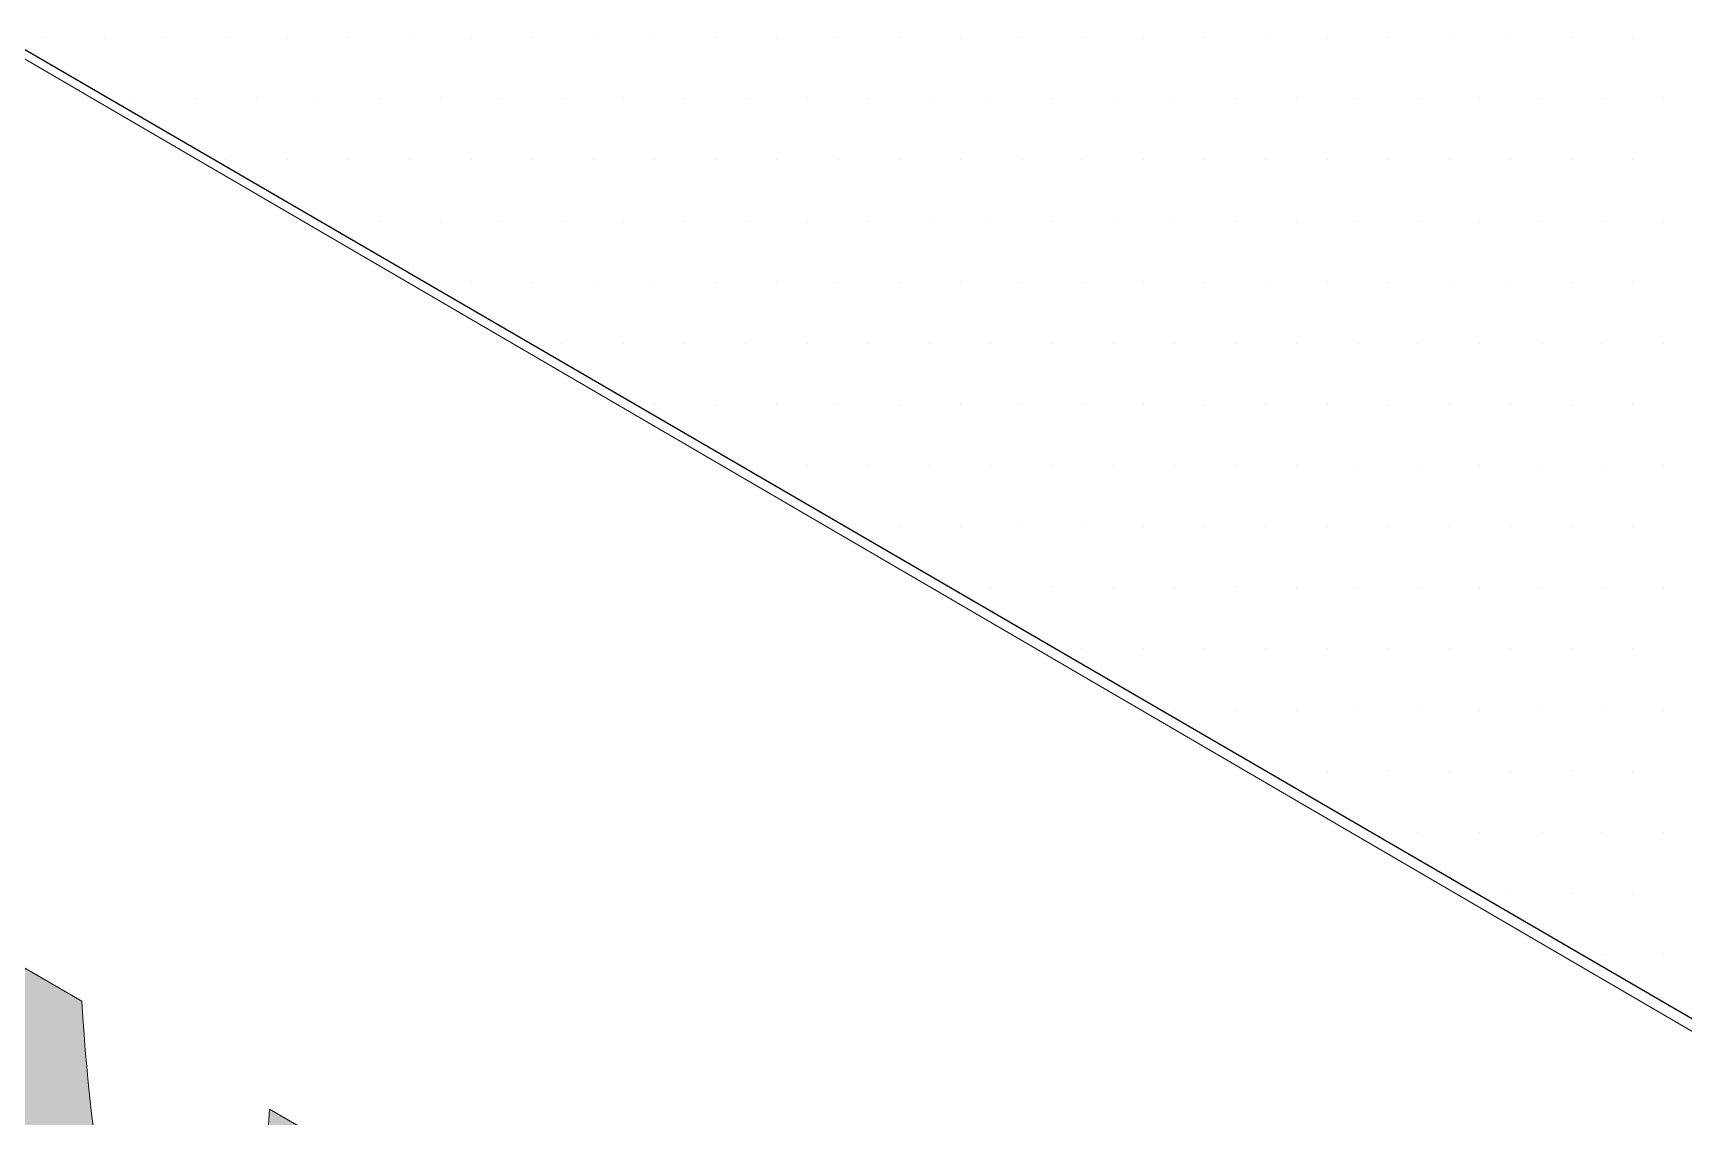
# Model space of a CAD drawing. Header units: inches. Extents: x -20.7 to 76.3, y -55.2 to 19.1.
# Drawn here: x 4.487 to 4.994, y 5.768 to 6.101 of the extents above; entities that cross this region are included whole.
import ezdxf

# ---------------------------------------------------------------- set-up
doc = ezdxf.new("R2010")
doc.units = ezdxf.units.IN
doc.header["$MEASUREMENT"] = 0
for name, color, linetype, lineweight in [('.ATI-HATCH', 7, 'Continuous', 0), ('G-ANNO-TTLB', 7, 'Continuous', 0), ('LOGOS', 7, 'Continuous', 0), ('TYVEK', 7, 'Continuous', 0)]:
    doc.layers.add(name, color=color, linetype=linetype, lineweight=lineweight)

# ---------------------------------------------------------------- blocks, each defined once
blk = doc.blocks.new('Block_515')
at = {"layer": 'LOGOS', "true_color": 0x848484, "transparency": 33554687}
h = blk.add_hatch(color=252, dxfattribs=at)
h.dxf.hatch_style = 2
edge = h.paths.add_edge_path()
edge.add_spline(control_points=[(4.55963, 5.77084), (4.55718, 5.71886), (4.54683, 5.6886), (4.53076, 5.6626), (4.51523, 5.70685), (4.50515, 5.7489), (4.50215, 5.80402), (4.50215, 5.80402), (4.46429, 5.82589), (4.46429, 5.82589), (4.46837, 5.76076), (4.48063, 5.7134), (4.51005, 5.63989), (4.51005, 5.63989), (4.55173, 5.61582), (4.55173, 5.61582), (4.58006, 5.65599), (4.59178, 5.68951), (4.59723, 5.74913), (4.59723, 5.74913), (4.55963, 5.77084), (4.55963, 5.77084)], knot_values=[0, 0, 0, 0, 1, 1, 1, 2, 2, 2, 3, 3, 3, 4, 4, 4, 5, 5, 5, 6, 6, 6, 7, 7, 7, 7], degree=3, periodic=0)
at = {"layer": 'LOGOS'}
blk.add_open_spline([(4.55963, 5.77084), (4.55718, 5.71886), (4.54683, 5.6886), (4.53076, 5.6626), (4.51523, 5.70685), (4.50515, 5.7489), (4.50215, 5.80402), (4.50215, 5.80402), (4.46429, 5.82589), (4.46429, 5.82589), (4.46837, 5.76076), (4.48063, 5.7134), (4.51005, 5.63989), (4.51005, 5.63989), (4.55173, 5.61582), (4.55173, 5.61582), (4.58006, 5.65599), (4.59178, 5.68951), (4.59723, 5.74913), (4.59723, 5.74913), (4.55963, 5.77084), (4.55963, 5.77084)], degree=3, knots=[0, 0, 0, 0, 1, 1, 1, 2, 2, 2, 3, 3, 3, 4, 4, 4, 5, 5, 5, 6, 6, 6, 7, 7, 7, 7], dxfattribs=at)
blk = doc.blocks.new('Block_514')
at = {"layer": 'LOGOS'}
blk.add_blockref('Block_515', (0, 0), dxfattribs=at)
blk = doc.blocks.new('Block_513')
at = {"layer": 'LOGOS'}
blk.add_blockref('Block_514', (0, 0), dxfattribs=at)
blk = doc.blocks.new('Block_512')
at = {"layer": 'LOGOS'}
blk.add_blockref('Block_513', (0, 0), dxfattribs=at)
blk = doc.blocks.new('Block_510')
at = {"layer": 'LOGOS'}
blk.add_blockref('Block_512', (0, 0), dxfattribs=at)
blk = doc.blocks.new('Block_667')
at = {"layer": '.ATI-HATCH', "color": 8, "lineweight": 0, "true_color": 0x808080}
for p, q in [((4.49019, 6.09966), (4.49019, 6.09966)), ((4.50894, 6.09966), (4.50894, 6.09966)), ((4.5277, 6.09966), (4.5277, 6.09966)), ((4.54645, 6.09966), (4.54645, 6.09966)), ((4.56521, 6.09966), (4.56521, 6.09966)), ((4.58396, 6.09966), (4.58396, 6.09966)), ((4.60272, 6.09966), (4.60272, 6.09966)), ((4.62148, 6.09966), (4.62148, 6.09966)), ((4.64023, 6.09966), (4.64023, 6.09966)), ((4.65899, 6.09966), (4.65899, 6.09966)), ((4.67774, 6.09966), (4.67774, 6.09966)), ((4.6965, 6.09966), (4.6965, 6.09966)), ((4.71525, 6.09966), (4.71525, 6.09966)), ((4.73401, 6.09966), (4.73401, 6.09966)), ((4.75277, 6.09966), (4.75277, 6.09966)), ((4.77152, 6.09966), (4.77152, 6.09966)), ((4.79028, 6.09966), (4.79028, 6.09966)), ((4.80903, 6.09966), (4.80903, 6.09966)), ((4.82779, 6.09966), (4.82779, 6.09966)), ((4.84654, 6.09966), (4.84654, 6.09966)), ((4.8653, 6.09966), (4.8653, 6.09966)), ((4.88406, 6.09966), (4.88406, 6.09966)), ((4.90281, 6.09966), (4.90281, 6.09966)), ((4.92157, 6.09966), (4.92157, 6.09966)), ((4.94032, 6.09966), (4.94032, 6.09966)), ((4.95908, 6.09966), (4.95908, 6.09966)), ((4.97783, 6.09966), (4.97783, 6.09966)), ((4.51832, 6.0809), (4.51832, 6.0809)), ((4.53708, 6.0809), (4.53708, 6.0809)), ((4.55583, 6.0809), (4.55583, 6.0809)), ((4.57459, 6.0809), (4.57459, 6.0809)), ((4.59334, 6.0809), (4.59334, 6.0809)), ((4.6121, 6.0809), (4.6121, 6.0809)), ((4.63085, 6.0809), (4.63085, 6.0809)), ((4.64961, 6.0809), (4.64961, 6.0809)), ((4.66837, 6.0809), (4.66837, 6.0809)), ((4.68712, 6.0809), (4.68712, 6.0809)), ((4.70588, 6.0809), (4.70588, 6.0809)), ((4.72463, 6.0809), (4.72463, 6.0809)), ((4.74339, 6.0809), (4.74339, 6.0809)), ((4.76214, 6.0809), (4.76214, 6.0809)), ((4.7809, 6.0809), (4.7809, 6.0809)), ((4.79965, 6.0809), (4.79965, 6.0809)), ((4.81841, 6.0809), (4.81841, 6.0809)), ((4.83717, 6.0809), (4.83717, 6.0809)), ((4.85592, 6.0809), (4.85592, 6.0809)), ((4.87468, 6.0809), (4.87468, 6.0809)), ((4.89343, 6.0809), (4.89343, 6.0809)), ((4.91219, 6.0809), (4.91219, 6.0809)), ((4.93094, 6.0809), (4.93094, 6.0809)), ((4.9497, 6.0809), (4.9497, 6.0809)), ((4.96846, 6.0809), (4.96846, 6.0809)), ((4.98721, 6.0809), (4.98721, 6.0809)), ((4.54645, 6.06214), (4.54645, 6.06214)), ((4.56521, 6.06214), (4.56521, 6.06214)), ((4.58396, 6.06214), (4.58396, 6.06214)), ((4.60272, 6.06214), (4.60272, 6.06214)), ((4.62148, 6.06214), (4.62148, 6.06214)), ((4.64023, 6.06214), (4.64023, 6.06214)), ((4.65899, 6.06214), (4.65899, 6.06214)), ((4.67774, 6.06214), (4.67774, 6.06214)), ((4.6965, 6.06214), (4.6965, 6.06214)), ((4.71525, 6.06214), (4.71525, 6.06214)), ((4.73401, 6.06214), (4.73401, 6.06214)), ((4.75277, 6.06214), (4.75277, 6.06214)), ((4.77152, 6.06214), (4.77152, 6.06214)), ((4.79028, 6.06214), (4.79028, 6.06214)), ((4.80903, 6.06214), (4.80903, 6.06214)), ((4.82779, 6.06214), (4.82779, 6.06214)), ((4.84654, 6.06214), (4.84654, 6.06214)), ((4.8653, 6.06214), (4.8653, 6.06214)), ((4.88406, 6.06214), (4.88406, 6.06214)), ((4.90281, 6.06214), (4.90281, 6.06214)), ((4.92157, 6.06214), (4.92157, 6.06214)), ((4.94032, 6.06214), (4.94032, 6.06214)), ((4.95908, 6.06214), (4.95908, 6.06214)), ((4.97783, 6.06214), (4.97783, 6.06214)), ((4.57459, 6.04339), (4.57459, 6.04339)), ((4.59334, 6.04339), (4.59334, 6.04339)), ((4.6121, 6.04339), (4.6121, 6.04339)), ((4.63085, 6.04339), (4.63085, 6.04339)), ((4.64961, 6.04339), (4.64961, 6.04339)), ((4.66837, 6.04339), (4.66837, 6.04339)), ((4.68712, 6.04339), (4.68712, 6.04339)), ((4.70588, 6.04339), (4.70588, 6.04339)), ((4.72463, 6.04339), (4.72463, 6.04339)), ((4.74339, 6.04339), (4.74339, 6.04339)), ((4.76214, 6.04339), (4.76214, 6.04339)), ((4.7809, 6.04339), (4.7809, 6.04339)), ((4.79965, 6.04339), (4.79965, 6.04339)), ((4.81841, 6.04339), (4.81841, 6.04339)), ((4.83717, 6.04339), (4.83717, 6.04339)), ((4.85592, 6.04339), (4.85592, 6.04339)), ((4.87468, 6.04339), (4.87468, 6.04339)), ((4.89343, 6.04339), (4.89343, 6.04339)), ((4.91219, 6.04339), (4.91219, 6.04339)), ((4.93094, 6.04339), (4.93094, 6.04339)), ((4.9497, 6.04339), (4.9497, 6.04339)), ((4.96846, 6.04339), (4.96846, 6.04339)), ((4.98721, 6.04339), (4.98721, 6.04339)), ((4.60272, 6.02463), (4.60272, 6.02463)), ((4.62148, 6.02463), (4.62148, 6.02463)), ((4.64023, 6.02463), (4.64023, 6.02463)), ((4.65899, 6.02463), (4.65899, 6.02463)), ((4.67774, 6.02463), (4.67774, 6.02463)), ((4.6965, 6.02463), (4.6965, 6.02463)), ((4.71525, 6.02463), (4.71525, 6.02463)), ((4.73401, 6.02463), (4.73401, 6.02463)), ((4.75277, 6.02463), (4.75277, 6.02463)), ((4.77152, 6.02463), (4.77152, 6.02463)), ((4.79028, 6.02463), (4.79028, 6.02463)), ((4.80903, 6.02463), (4.80903, 6.02463)), ((4.82779, 6.02463), (4.82779, 6.02463)), ((4.84654, 6.02463), (4.84654, 6.02463)), ((4.8653, 6.02463), (4.8653, 6.02463)), ((4.88406, 6.02463), (4.88406, 6.02463)), ((4.90281, 6.02463), (4.90281, 6.02463)), ((4.92157, 6.02463), (4.92157, 6.02463)), ((4.94032, 6.02463), (4.94032, 6.02463)), ((4.95908, 6.02463), (4.95908, 6.02463)), ((4.97783, 6.02463), (4.97783, 6.02463)), ((4.64961, 6.00588), (4.64961, 6.00588)), ((4.66837, 6.00588), (4.66837, 6.00588)), ((4.68712, 6.00588), (4.68712, 6.00588)), ((4.70588, 6.00588), (4.70588, 6.00588)), ((4.72463, 6.00588), (4.72463, 6.00588)), ((4.74339, 6.00588), (4.74339, 6.00588)), ((4.76214, 6.00588), (4.76214, 6.00588)), ((4.7809, 6.00588), (4.7809, 6.00588)), ((4.79965, 6.00588), (4.79965, 6.00588)), ((4.81841, 6.00588), (4.81841, 6.00588)), ((4.83717, 6.00588), (4.83717, 6.00588)), ((4.85592, 6.00588), (4.85592, 6.00588)), ((4.87468, 6.00588), (4.87468, 6.00588)), ((4.89343, 6.00588), (4.89343, 6.00588)), ((4.91219, 6.00588), (4.91219, 6.00588)), ((4.93094, 6.00588), (4.93094, 6.00588)), ((4.9497, 6.00588), (4.9497, 6.00588)), ((4.96846, 6.00588), (4.96846, 6.00588)), ((4.98721, 6.00588), (4.98721, 6.00588)), ((4.67774, 5.98712), (4.67774, 5.98712)), ((4.6965, 5.98712), (4.6965, 5.98712)), ((4.71525, 5.98712), (4.71525, 5.98712)), ((4.73401, 5.98712), (4.73401, 5.98712)), ((4.75277, 5.98712), (4.75277, 5.98712)), ((4.77152, 5.98712), (4.77152, 5.98712)), ((4.79028, 5.98712), (4.79028, 5.98712)), ((4.80903, 5.98712), (4.80903, 5.98712)), ((4.82779, 5.98712), (4.82779, 5.98712)), ((4.84654, 5.98712), (4.84654, 5.98712)), ((4.8653, 5.98712), (4.8653, 5.98712)), ((4.88406, 5.98712), (4.88406, 5.98712)), ((4.90281, 5.98712), (4.90281, 5.98712)), ((4.92157, 5.98712), (4.92157, 5.98712)), ((4.94032, 5.98712), (4.94032, 5.98712)), ((4.95908, 5.98712), (4.95908, 5.98712)), ((4.97783, 5.98712), (4.97783, 5.98712)), ((4.70588, 5.96837), (4.70588, 5.96837)), ((4.72463, 5.96837), (4.72463, 5.96837)), ((4.74339, 5.96837), (4.74339, 5.96837)), ((4.76214, 5.96837), (4.76214, 5.96837)), ((4.7809, 5.96837), (4.7809, 5.96837)), ((4.79965, 5.96837), (4.79965, 5.96837)), ((4.81841, 5.96837), (4.81841, 5.96837)), ((4.83717, 5.96837), (4.83717, 5.96837)), ((4.85592, 5.96837), (4.85592, 5.96837)), ((4.87468, 5.96837), (4.87468, 5.96837)), ((4.89343, 5.96837), (4.89343, 5.96837)), ((4.91219, 5.96837), (4.91219, 5.96837)), ((4.93094, 5.96837), (4.93094, 5.96837)), ((4.9497, 5.96837), (4.9497, 5.96837)), ((4.96846, 5.96837), (4.96846, 5.96837)), ((4.98721, 5.96837), (4.98721, 5.96837)), ((4.73401, 5.94961), (4.73401, 5.94961)), ((4.75277, 5.94961), (4.75277, 5.94961)), ((4.77152, 5.94961), (4.77152, 5.94961)), ((4.79028, 5.94961), (4.79028, 5.94961)), ((4.80903, 5.94961), (4.80903, 5.94961)), ((4.82779, 5.94961), (4.82779, 5.94961)), ((4.84654, 5.94961), (4.84654, 5.94961)), ((4.8653, 5.94961), (4.8653, 5.94961)), ((4.88406, 5.94961), (4.88406, 5.94961)), ((4.90281, 5.94961), (4.90281, 5.94961)), ((4.92157, 5.94961), (4.92157, 5.94961)), ((4.94032, 5.94961), (4.94032, 5.94961)), ((4.95908, 5.94961), (4.95908, 5.94961)), ((4.97783, 5.94961), (4.97783, 5.94961)), ((4.76214, 5.93085), (4.76214, 5.93085)), ((4.7809, 5.93085), (4.7809, 5.93085)), ((4.79965, 5.93085), (4.79965, 5.93085)), ((4.81841, 5.93085), (4.81841, 5.93085)), ((4.83717, 5.93085), (4.83717, 5.93085)), ((4.85592, 5.93085), (4.85592, 5.93085)), ((4.87468, 5.93085), (4.87468, 5.93085)), ((4.89343, 5.93085), (4.89343, 5.93085)), ((4.91219, 5.93085), (4.91219, 5.93085)), ((4.93094, 5.93085), (4.93094, 5.93085)), ((4.9497, 5.93085), (4.9497, 5.93085)), ((4.96846, 5.93085), (4.96846, 5.93085)), ((4.98721, 5.93085), (4.98721, 5.93085)), ((4.80903, 5.9121), (4.80903, 5.9121)), ((4.82779, 5.9121), (4.82779, 5.9121)), ((4.84654, 5.9121), (4.84654, 5.9121)), ((4.8653, 5.9121), (4.8653, 5.9121)), ((4.88406, 5.9121), (4.88406, 5.9121)), ((4.90281, 5.9121), (4.90281, 5.9121)), ((4.92157, 5.9121), (4.92157, 5.9121)), ((4.94032, 5.9121), (4.94032, 5.9121)), ((4.95908, 5.9121), (4.95908, 5.9121)), ((4.97783, 5.9121), (4.97783, 5.9121)), ((4.83717, 5.89334), (4.83717, 5.89334)), ((4.85592, 5.89334), (4.85592, 5.89334)), ((4.87468, 5.89334), (4.87468, 5.89334)), ((4.89343, 5.89334), (4.89343, 5.89334)), ((4.91219, 5.89334), (4.91219, 5.89334)), ((4.93094, 5.89334), (4.93094, 5.89334)), ((4.9497, 5.89334), (4.9497, 5.89334)), ((4.96846, 5.89334), (4.96846, 5.89334)), ((4.98721, 5.89334), (4.98721, 5.89334)), ((4.8653, 5.87459), (4.8653, 5.87459)), ((4.88406, 5.87459), (4.88406, 5.87459)), ((4.90281, 5.87459), (4.90281, 5.87459)), ((4.92157, 5.87459), (4.92157, 5.87459)), ((4.94032, 5.87459), (4.94032, 5.87459)), ((4.95908, 5.87459), (4.95908, 5.87459)), ((4.97783, 5.87459), (4.97783, 5.87459)), ((4.89343, 5.85583), (4.89343, 5.85583)), ((4.91219, 5.85583), (4.91219, 5.85583)), ((4.93094, 5.85583), (4.93094, 5.85583)), ((4.9497, 5.85583), (4.9497, 5.85583)), ((4.96846, 5.85583), (4.96846, 5.85583)), ((4.98721, 5.85583), (4.98721, 5.85583)), ((4.94032, 5.83708), (4.94032, 5.83708)), ((4.95908, 5.83708), (4.95908, 5.83708)), ((4.97783, 5.83708), (4.97783, 5.83708)), ((4.96846, 5.81832), (4.96846, 5.81832)), ((4.98721, 5.81832), (4.98721, 5.81832))]:
    blk.add_line(p, q, dxfattribs=at)
at = {"layer": '.ATI-HATCH'}
blk.add_lwpolyline([(3.4404, 7.19747), (5.43137, 6.0354), (5.00309, 5.79063), (3.01001, 6.95347)], close=True, dxfattribs=at)

msp = doc.modelspace()

# ---------------------------------------------------------------- hatches: boundary and pattern name
at = {"layer": 'G-ANNO-TTLB', "true_color": 0xff00ff, "transparency": 33554687}
h = msp.add_hatch(color=6, dxfattribs=at)
edge = h.paths.add_edge_path()
edge.add_spline(control_points=[(20.03424, -15.13455), (20.03424, -15.13455), (-20.6658, -15.13455), (-20.6658, -15.13455), (-20.6658, -15.13455), (-20.6658, 19.00075), (-20.6658, 19.00075), (-20.6658, 19.00075), (20.03424, 19.00075), (20.03424, 19.00075), (20.03424, 19.00075), (20.03424, -15.13455), (20.03424, -15.13455)], knot_values=[0, 0, 0, 0, 1, 1, 1, 2, 2, 2, 3, 3, 3, 4, 4, 4, 4], degree=3, periodic=0)
edge = h.paths.add_edge_path()
edge.add_spline(control_points=[(-20.54076, 18.87571), (-20.54076, 18.87571), (-20.54076, -15.00951), (-20.54076, -15.00951), (-20.54076, -15.00951), (19.9092, -15.00951), (19.9092, -15.00951), (19.9092, -15.00951), (19.9092, 18.87571), (19.9092, 18.87571), (19.9092, 18.87571), (-20.54076, 18.87571), (-20.54076, 18.87571)], knot_values=[0, 0, 0, 0, 1, 1, 1, 2, 2, 2, 3, 3, 3, 4, 4, 4, 4], degree=3, periodic=0)
edge.add_line((-20.54076, 18.87571), (-20.54076, 18.87571))

# ---------------------------------------------------------------- linework, layer by layer
at = {"layer": 'G-ANNO-TTLB'}
for points in [[(20.03424, -15.13455), (20.03424, -15.13455), (-20.6658, -15.13455), (-20.6658, -15.13455), (-20.6658, -15.13455), (-20.6658, 19.00075), (-20.6658, 19.00075), (-20.6658, 19.00075), (20.03424, 19.00075), (20.03424, 19.00075), (20.03424, 19.00075), (20.03424, -15.13455), (20.03424, -15.13455)], [(-20.54076, 18.87571), (-20.54076, 18.87571), (-20.54076, -15.00951), (-20.54076, -15.00951), (-20.54076, -15.00951), (19.9092, -15.00951), (19.9092, -15.00951), (19.9092, -15.00951), (19.9092, 18.87571), (19.9092, 18.87571), (19.9092, 18.87571), (-20.54076, 18.87571), (-20.54076, 18.87571)]]:
    msp.add_open_spline(points, degree=3, knots=[0, 0, 0, 0, 1, 1, 1, 2, 2, 2, 3, 3, 3, 4, 4, 4, 4], dxfattribs=at)
at = {"layer": 'TYVEK', "color": 4, "lineweight": 25, "true_color": 0x00ffff}
msp.add_lwpolyline([(3.43828, 7.19824), (5.45717, 6.02423), (5.0289, 5.77946), (3.01001, 6.95347)], close=True, dxfattribs=at)

# ---------------------------------------------------------------- block references
at = {"layer": '.ATI-HATCH'}
msp.add_blockref('Block_667', (0, 0), dxfattribs=at)
at = {"layer": 'LOGOS'}
msp.add_blockref('Block_510', (0, 0), dxfattribs=at)

doc.saveas('drawing.dxf')
